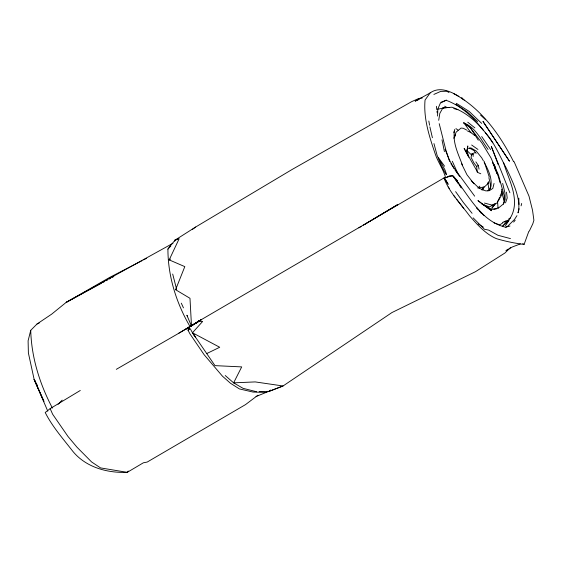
<?xml version="1.0" encoding="UTF-8"?>
<svg xmlns="http://www.w3.org/2000/svg" width="562" height="562" viewBox="0 0 562 562"><rect width="100%" height="100%" fill="white"/><g stroke="black" fill="none" stroke-linecap="round" stroke-linejoin="round"><path stroke-width="0.84" d="M437.58 116.06L437.812 109.028L440.39 103.092L446.411 100.078M488.511 181.617L488.427 183.135L481.36 189.858M482.828 190.265L483.306 187.09M477.229 172.141L476.646 166.464L473.935 163.043L471.097 157.353L471.644 154.023L475.016 152.625M438.711 120.31L439.821 113.376L442.849 107.96L451.96 107.216C469.516 113.166 482.765 127.722 492.733 142.818M466.783 151.066L467.057 149.359M454.791 129.33C451.939 141.743 458.262 153.883 462.491 165.2M453.766 132.787L454.11 131.143M518.087 212.78L518.986 208.621M467.352 147.862L467.83 145.937L467.092 150.623L468.736 157.234L464.135 148.375L477.784 172.464L480.777 173.777M494.054 183.451L492.832 188.396L489.362 190.658L485.863 190.911L479.224 188.305L471.209 180.69M521.093 205.84L521.684 203.458M141.996 260.698L109.478 277.53L66.197 302.363L51.711 314.116L37.022 324L30.727 330.33L28.1 340.818L28.388 352.992L34.17 379.512L47.777 411.145M510.5 247.533L504.936 252.998L475.459 271.692L391.953 312.549L283.037 385.989L266.121 392.409L253.019 392.058L239.433 388.932L230.511 383.284L222.468 376.196L204.139 354.734L189.858 333.716L188.031 330.203L188.825 327.414L201.47 319.567L444.366 177.725L445.252 177.852L452.424 175.407L457.721 180.943M518.009 212.787L518.866 209.802L518.845 198.189M503.517 204.189L504.29 201.674L504.205 195.611L498.318 174.627L490.998 157.929L482.006 143.12L470.12 127.426L463.882 122.902L470.963 132.773M489.411 190.082L490.752 185.952L488.884 177.641M505.526 202.882L507.205 197.95L506.481 192.12M499.548 197.234L498.466 200.248L497.525 201.224L498.108 208.607M444.366 177.725L443.98 177.943C449.094 192.141 460.692 203.802 469.607 215.899C477.419 224.645 485.287 233.876 496.316 238.618C505.393 241.344 514.673 243.234 524.079 244.442L528.863 231.27M453.864 138.308L456.147 132.126L461.044 128.066L463.292 128.284L466.748 130.103M500.117 195.927L502.042 191.79M529.355 231.024L532.79 223.845L533.9 220.269L532.537 210.3L528.99 196.131L514.061 161.61M507.015 221.07L502.716 226.001C512.115 219.349 515.663 208.741 514.209 197.578C512.881 185.439 506.952 174.283 503.573 162.643M516.956 215.668L514.462 219.517L507.205 226.697L505.765 227.224M505.477 225.706L508.968 220.409M174.712 241.112C179.194 235.211 167.307 249.114 167.919 249.128C167.933 276.258 176.349 303.108 189.949 326.431M458.88 96.397C450.338 91.227 439.308 86.253 430.106 92.948L425.048 100.057C423.348 118.989 429.642 137.5 435.662 155.189C438.465 162.896 443.53 169.654 445.561 177.62M495.248 203.577L491.954 207.996L495.747 203.472M128.255 471.026L127.265 472.333C106.499 473.197 84.363 466.882 71.451 449.565C62.164 437.714 51.957 425.982 45.213 412.494L50.166 408.637L80.282 390.471M513.64 222.095L515.206 220.185M259.159 391.658L269.317 391.314L270.491 390.042M167.919 249.128L170.841 245.987M58.111 404.31L62.164 400.144M477.805 188.045L479.857 186.148M487.851 190.876L490.38 188.635C493.085 179.51 488.434 170.153 484.177 162.228M172.689 274.052L176.531 288.959L175.59 289.711L189.984 298.296L191.466 325.405M507.865 249.268L505.941 250.793L512.277 246.985L520.377 243.908M257.993 395.191L245.496 404.626L147.188 462.062L143.359 462.8L127.265 472.333L100.549 467.907L91.578 461.936L77.008 447.226L68.009 436.498L52.631 414.229L50.166 408.637M192.274 229.507L195.625 227.041L292.191 169.429L411.644 101.645L418.838 98.455L422.273 98.006M188.031 330.203L189.275 329.297L188.825 327.414L189.275 329.297M195.681 323.276L199.152 320.776L193.658 324.681M502.674 222.974L499.787 224.863L494.068 222.91M504.121 222.025L505.561 221.077M508.455 219.187L510.619 217.768M451.23 176.173L452.424 175.407C468.308 193.75 479.674 220.789 505.35 227.167L509.98 226.015M195.625 227.041L174.74 240.332L179.18 238.674L169.197 259.89L184.807 266.627L175.59 289.711L176.531 288.959M189.661 326.726L178.716 333.273L190.377 326.466M476.646 166.464L478.283 165.439L475.866 161.856M191.839 325.574L201.47 319.567L185.917 329.044L198.569 321.576L202.664 321.422L192.471 332.767L214.993 365.637L241.702 366.895L233.616 382.855L243.114 388.363L256.623 391.749M190.834 326.044L201.47 319.567M365.426 223.999L366.93 223.093M368.433 222.187L370.695 220.831M372.199 219.925L397.763 204.54L370.084 221.14M358.872 227.87L361.113 226.521M363.354 225.172L368.595 222.032M116.299 369.339L178.323 333.533M175.646 239.805L174.74 240.332L177.704 238.906M172.991 243.276L66.197 302.363L101.504 283.206M430.106 92.948L415.185 101.153L419.126 99.404M103.036 282.37L104.574 281.541M106.106 280.705L107.644 279.876M109.176 279.04L110.714 278.211M112.245 277.375L113.784 276.539M143.542 259.89L146.64 258.288M206.697 353.589L219.707 347.267L192.471 332.767L190.251 328.7M494.448 204.449L489.256 206.9L481.824 203.978M444.914 178.042L449.628 175.836L450.956 176.061M433.878 94.423L440.699 91.402L446.853 91.255L448.996 92.533M37.022 324L39.249 323.038M256.033 396.533L266.121 392.409M502.583 222.426L508.02 220.227M269.317 391.314L283.037 385.989L255.218 381.914L233.616 382.855L225.229 375.528M440.875 102.277L445.666 100.521M493.759 209.38L499.084 207.526L503.187 204.139L505.161 199.686L504.992 193.124L502.66 183.409M437.292 109.33L443.657 107.988M478.599 187.912L484.149 186.977M467.198 148.508L470.879 147.89L476.183 150.981L481.725 157.831L483.362 160.76M442.849 107.96L449.6 107.426M496.52 208.888L491.026 209.029L482.962 204.533L477.925 200.606L491.602 210.736L482.962 204.533M490.521 209.31L492.136 209.345M471.644 154.023L473.26 154.276M510.465 238.597L497.897 235.274L488.708 230.118L484.444 229.261L473.134 217.838M484.465 203.058L491.855 205.032L497.103 202.952L502.042 194.319L501.62 189.253M463.545 122.888C475.347 126.914 481.135 139.924 488.041 149.464M453.773 108.571L457.939 109.716M445.996 100.261C461.62 105.846 473.668 117.76 483.601 130.672M467.436 130.946L470.633 132.386L474.848 135.646M453.471 93.531C480.84 107.876 500.032 134.634 513.619 161.751M469.579 148.15L474.026 150.553L476.119 153.37M444.64 106.183L446.818 107.433M478.107 223.901L483.32 227.104M456.309 103.303L469.158 111.409L481.655 123.366M455.824 104.223L467.289 111.908L477.609 121.532M522.779 243.543L524.079 244.442M471.659 145.01L477.953 149.45M455.937 128.607L458.03 130.117M463.882 122.902L470.373 127.771M467.746 122.2L474.876 127.876M480.51 115.055L485.645 119.769M464.774 100.598L461.704 97.767L462.54 98.989M466.692 150.356L471.511 154.908M484.072 215.541L476.681 207.807L477.721 209.043M473.977 183.76L466.945 174.719L461.592 163.816M479.281 210.905L481.36 213.377M485.21 132.625C494.75 142.91 499.766 156.278 506.439 168.396C511.87 179.917 517.616 191.621 519.014 204.449M472.073 213.307L463.383 202.517L455.62 191.642M474.658 196.159L450.921 163.732M453.991 195.801L455.023 197.129M456.562 199.117L463.762 208.397M490.626 149.583L481.69 136.538M493.211 163.809L494.729 165.923L496.731 173.405M452.424 175.407L458.395 183.718M459.386 185.102L461.374 187.877M444.584 166.219L438.388 157.599L444.999 169.984L446.671 174.656M455.058 170.054L459.611 176.44M448.174 186.872L449.389 188.579M195.45 337.031L192.471 332.767L194.965 336.357M453.597 176.503L461.43 187.785M444.921 178.941L448.181 184.329L445.554 179.77M478.283 140.205L470.12 127.426M492.375 162.249L494.729 165.923L494.989 169.204M454.047 168.635L449.15 159.468L445.083 149.26M446.024 174.48L441.339 165.692L437.053 155.175L433.955 143.549M35.778 382.61L34.17 379.512L43.885 401.282L34.17 379.512L37.563 386.326M36.586 384.155L37.387 385.708M52.442 408.11C39.797 384.169 31.451 357.53 30.727 330.33M181.294 303.171L183.458 307.871M187.582 316.722L186.893 315.205L191.516 326.276M452.305 161.252L457.833 173.475M493.022 163.458L498.248 176.384L500.096 182.776M509.889 192.759L491.314 146.429L498.227 164.61M449.6 161.385L445.912 150.209L439.203 123.668M484.079 161.273L489.235 176.974M501.62 191.698L504.29 201.674M432.403 137.739L429.881 126.893M478.283 165.439L479.063 169.162M441.992 139.826L444.416 151.649M428.82 121.02L429.579 125.214M487.844 182.517L489.01 190.068M436.407 106.316L436.8 109.569M436.997 111.192L437.194 112.814M455.297 134.451L455.431 136.088M473.028 154.332L473.19 156.391M170.16 259.138L169.197 259.89L170.16 259.138M509.397 161.097L483.053 121.518L509.397 161.097"/></g></svg>
